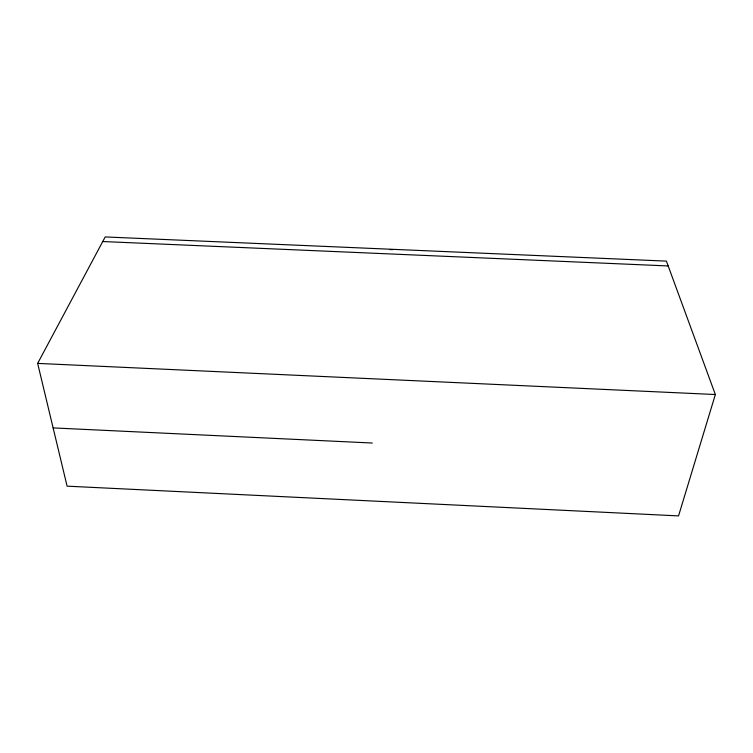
<?xml version="1.0" encoding="UTF-8"?>
<svg xmlns="http://www.w3.org/2000/svg" width="753" height="753" viewBox="0 0 753 753"><rect width="100%" height="100%" fill="white"/><g stroke="black" fill="none" stroke-linecap="round" stroke-linejoin="round"><path stroke-width="1.13" d="M715.35 394.525L678.547 515.899L67.102 486.165L37.65 363.398L105.194 236.941L666.405 261.112L715.35 394.525L37.65 363.398M389.913 249.535L392.661 249.648M102.747 241.534L668.175 265.95M53.124 427.911L372.293 443.028"/></g></svg>
